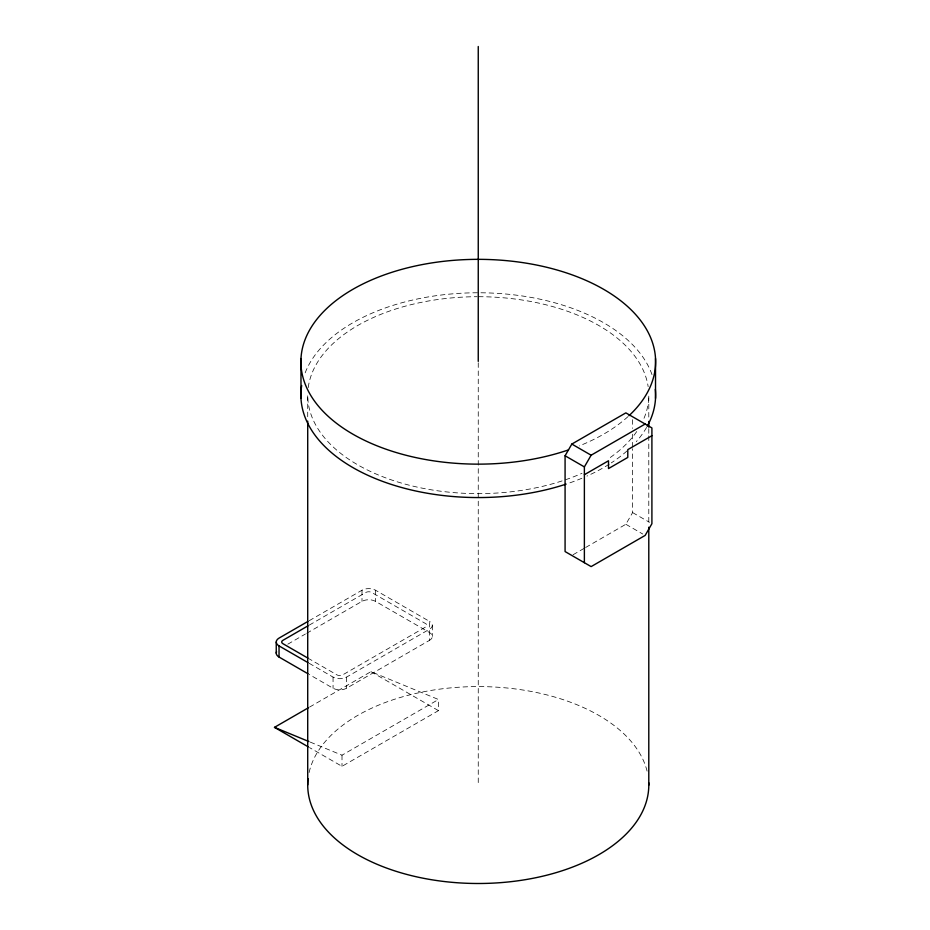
<?xml version="1.0" encoding="UTF-8"?>
<svg xmlns="http://www.w3.org/2000/svg" width="930" height="930" viewBox="0 0 930 930"><rect width="100%" height="100%" fill="white"/><g stroke="black" fill="none" stroke-linecap="round" stroke-linejoin="round"><path stroke-width="0.7" stroke-dasharray="4.65 3.49" d="M585.656 547.479L625.855 524.276L632.609 512.581L632.609 448.713M309.213 620.694L362.002 590.213A9.556 5.51 0 0 1 375.511 590.213L429.532 621.403L429.532 640.34L346.565 688.235A9.556 5.51 0 0 1 333.056 688.235L309.19 674.459M309.295 625.1L365.862 592.445A4.092 2.36 0 0 1 371.651 592.445L425.673 623.635A4.092 2.36 0 0 1 425.673 626.971L342.705 674.866A4.092 2.36 0 0 1 336.916 674.866L309.283 658.917M287.835 644.165L305.435 634.004M306.691 633.284L362.002 601.35A9.556 5.51 0 0 1 375.511 601.35L429.532 632.54A9.556 5.51 0 0 1 429.532 640.34M309.19 663.311L333.056 677.098A9.556 5.51 0 0 0 346.565 677.098L429.532 629.203A9.556 5.51 0 0 0 429.532 621.403M573.089 554.733L584.4 548.212M309.562 707.091L370.954 671.658L438.472 699.5L438.472 710.636L342.007 766.332L309.492 747.569M310.225 742.094L342.007 755.195L438.472 699.5M632.609 512.581L649.5 522.323M625.855 524.276L642.746 534.018M370.954 671.658L438.472 710.636M648.791 417.047L648.791 395.308A170.539 98.452 0 0 1 643.362 419.79M648.791 428.637L648.791 434.438M648.791 435.891L648.791 524.299M632.609 419.686L632.609 428.393M632.609 434.194L632.609 447.26M478.252 362.816L478.252 785.048M432.334 625.297L432.334 636.434M375.511 590.213L375.511 601.35M362.002 590.213L362.002 601.35M346.565 677.098L346.565 688.235M342.007 755.195L342.007 766.332M333.056 677.098L333.056 688.235M307.714 416.756L307.714 395.018A170.539 98.452 0 0 0 402.655 483.426A170.539 98.452 0 0 0 581.971 473.324M309.097 772.563A170.539 98.452 0 0 1 478.497 686.584A170.539 98.452 0 0 1 647.478 772.842M636.725 431.543A170.539 98.452 0 0 1 609.499 458.037M308.225 387.601A170.539 98.452 0 0 1 477.16 296.705M478.497 296.705A170.539 98.452 0 0 1 648.152 386.659M646.583 427.416A177.363 102.393 0 0 1 636.283 441.645M626.994 450.934A177.363 102.393 0 0 1 611.289 462.884M609.162 464.244A177.363 102.393 0 0 1 586.958 476.067M581.855 478.276A177.363 102.393 0 0 1 568.532 483.298M305.168 372.825A177.363 102.393 0 0 1 480.485 292.776A177.363 102.393 0 0 1 652.256 375.348M627.994 416.617A177.363 102.393 0 0 1 579.25 445.912"/><path stroke-width="1.4" d="M565.08 455.77L571.834 444.063L625.855 412.874L651.907 427.916L651.907 523.718L645.153 535.413L591.131 566.602L565.08 551.56L565.08 455.77L584.377 466.906L584.377 562.708M584.377 466.906L591.131 455.212L645.153 424.022M307.946 621.414L279.035 638.108A9.556 5.51 0 0 0 279.035 645.908L279.035 657.045L307.935 673.727M308.039 625.82L282.894 640.34A4.092 2.36 0 0 0 282.894 643.676L308.028 658.184M584.377 474.707L608.499 460.78L608.499 468.581L627.785 457.432L627.785 449.643L651.907 435.717M308.249 746.848L274.478 727.353L308.307 707.823M274.478 727.353L308.9 741.547M571.834 444.063L591.131 455.212M279.035 645.908L307.935 662.59M655.522 358.527L655.522 398.377M648.791 421.395L648.791 427.196M648.791 527.194L648.791 785.187M478.252 46.5L478.252 361.363M307.714 421.104L307.714 784.897M300.983 358.527L300.983 398.377M276.245 642.014L276.245 653.151M648.745 782.711A170.539 98.452 0 0 1 474.788 883.477A170.539 98.452 0 0 1 308.074 778.712M279.035 657.045A9.556 5.51 0 0 1 276.57 651.721M655.325 389.379A177.363 102.393 0 0 1 647.268 426.196M566.126 484.112A177.363 102.393 0 0 1 382.044 481.182A177.363 102.393 0 0 1 301.68 385.531M568.532 449.888A177.363 102.393 0 0 1 303.482 379.173A177.363 102.393 0 0 1 512.093 261.225A177.363 102.393 0 0 1 628.982 415.698"/></g></svg>
